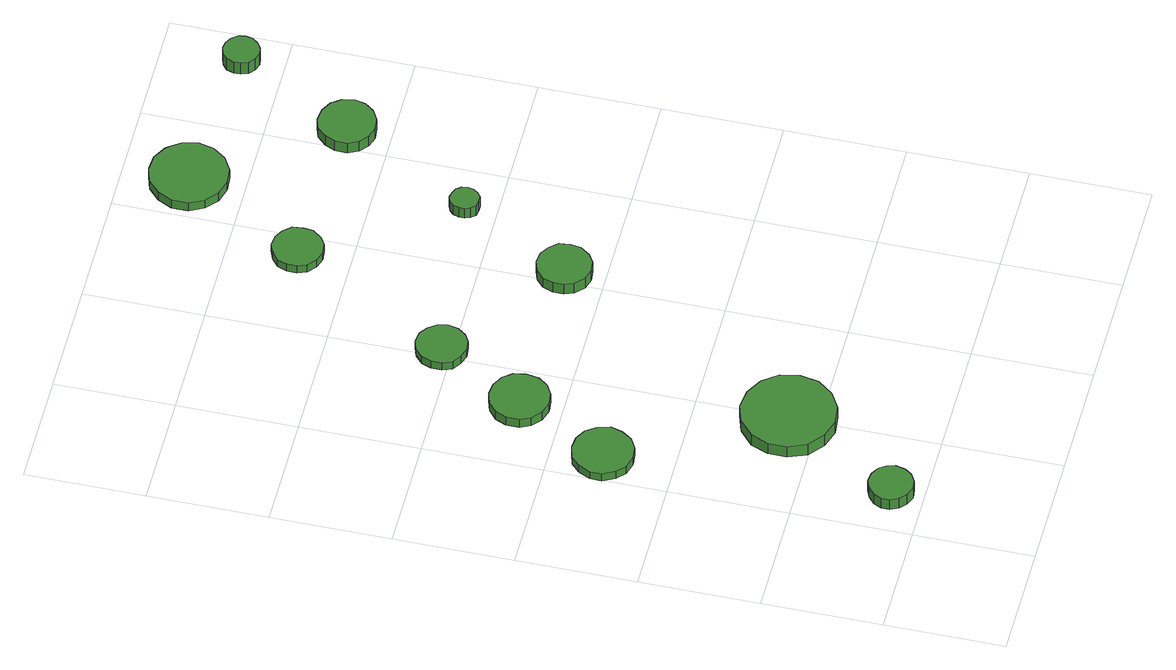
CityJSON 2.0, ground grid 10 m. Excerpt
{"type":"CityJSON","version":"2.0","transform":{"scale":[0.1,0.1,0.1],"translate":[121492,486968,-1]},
"CityObjects":{
"tree1":{"type":"SolitaryVegetationObject","attributes":{"function":"something"},"geometry":[{"type":"MultiSurface","lod":"1","boundaries":[[[0,1,2,3,4,5,6,7,8,9,10,11,12,13,14]],[[15,16,17,18,19,20,21,22,23,24,25,26,27,28,29]],[[0,29,28,1]],[[1,28,27,2]],[[2,27,26,3]],[[3,26,25,4]],[[4,25,24,5]],[[5,24,23,6]],[[6,23,22,7]],[[7,22,21,8]],[[8,21,20,9]],[[9,20,19,10]],[[10,19,18,11]],[[11,18,17,12]],[[12,17,16,13]],[[13,16,15,14]],[[14,15,29,0]]]}]},
"tree2":{"type":"SolitaryVegetationObject","attributes":{"function":"something"},"geometry":[{"type":"MultiSurface","lod":"1","boundaries":[[[30,31,32,33,34,35,36,37,38,39,40,41,42,43,44]],[[45,46,47,48,49,50,51,52,53,54,55,56,57,58,59]],[[30,59,58,31]],[[31,58,57,32]],[[32,57,56,33]],[[33,56,55,34]],[[34,55,54,35]],[[35,54,53,36]],[[36,53,52,37]],[[37,52,51,38]],[[38,51,50,39]],[[39,50,49,40]],[[40,49,48,41]],[[41,48,47,42]],[[42,47,46,43]],[[43,46,45,44]],[[44,45,59,30]]]}]},
"tree3":{"type":"SolitaryVegetationObject","attributes":{"function":"something"},"geometry":[{"type":"MultiSurface","lod":"1","boundaries":[[[60,61,62,63,64,65,66,67,68,69,70,71,72,73,74]],[[75,76,77,78,79,80,81,82,83,84,85,86,87,88,89]],[[60,89,88,61]],[[61,88,87,62]],[[62,87,86,63]],[[63,86,85,64]],[[64,85,84,65]],[[65,84,83,66]],[[66,83,82,67]],[[67,82,81,68]],[[68,81,80,69]],[[69,80,79,70]],[[70,79,78,71]],[[71,78,77,72]],[[72,77,76,73]],[[73,76,75,74]],[[74,75,89,60]]]}]},
"tree4":{"type":"SolitaryVegetationObject","attributes":{"function":"something"},"geometry":[{"type":"MultiSurface","lod":"1","boundaries":[[[90,91,92,93,94,95,96,97,98,99,100,101,102,103,104]],[[105,106,107,108,109,110,111,112,113,114,115,116,117,118,119]],[[90,119,118,91]],[[91,118,117,92]],[[92,117,116,93]],[[93,116,115,94]],[[94,115,114,95]],[[95,114,113,96]],[[96,113,112,97]],[[97,112,111,98]],[[98,111,110,99]],[[99,110,109,100]],[[100,109,108,101]],[[101,108,107,102]],[[102,107,106,103]],[[103,106,105,104]],[[104,105,119,90]]]}]},
"tree5":{"type":"SolitaryVegetationObject","attributes":{"function":"something"},"geometry":[{"type":"MultiSurface","lod":"1","boundaries":[[[120,121,122,123,124,125,126,127,128,129,130,131,132,133,134]],[[135,136,137,138,139,140,141,142,143,144,145,146,147,148,149]],[[120,149,148,121]],[[121,148,147,122]],[[122,147,146,123]],[[123,146,145,124]],[[124,145,144,125]],[[125,144,143,126]],[[126,143,142,127]],[[127,142,141,128]],[[128,141,140,129]],[[129,140,139,130]],[[130,139,138,131]],[[131,138,137,132]],[[132,137,136,133]],[[133,136,135,134]],[[134,135,149,120]]]}]},
"tree6":{"type":"SolitaryVegetationObject","attributes":{"function":"something"},"geometry":[{"type":"MultiSurface","lod":"1","boundaries":[[[150,151,152,153,154,155,156,157,158,159,160,161,162,163,164]],[[165,166,167,168,169,170,171,172,173,174,175,176,177,178,179]],[[150,179,178,151]],[[151,178,177,152]],[[152,177,176,153]],[[153,176,175,154]],[[154,175,174,155]],[[155,174,173,156]],[[156,173,172,157]],[[157,172,171,158]],[[158,171,170,159]],[[159,170,169,160]],[[160,169,168,161]],[[161,168,167,162]],[[162,167,166,163]],[[163,166,165,164]],[[164,165,179,150]]]}]},
"tree7":{"type":"SolitaryVegetationObject","attributes":{"function":"something"},"geometry":[{"type":"MultiSurface","lod":"1","boundaries":[[[180,181,182,183,184,185,186,187,188,189,190,191,192,193,194]],[[195,196,197,198,199,200,201,202,203,204,205,206,207,208,209]],[[180,209,208,181]],[[181,208,207,182]],[[182,207,206,183]],[[183,206,205,184]],[[184,205,204,185]],[[185,204,203,186]],[[186,203,202,187]],[[187,202,201,188]],[[188,201,200,189]],[[189,200,199,190]],[[190,199,198,191]],[[191,198,197,192]],[[192,197,196,193]],[[193,196,195,194]],[[194,195,209,180]]]}]},
"tree8":{"type":"SolitaryVegetationObject","attributes":{"function":"something"},"geometry":[{"type":"MultiSurface","lod":"1","boundaries":[[[210,211,212,213,214,215,216,217,218,219,220,221,222,223,224]],[[225,226,227,228,229,230,231,232,233,234,235,236,237,238,239]],[[210,239,238,211]],[[211,238,237,212]],[[212,237,236,213]],[[213,236,235,214]],[[214,235,234,215]],[[215,234,233,216]],[[216,233,232,217]],[[217,232,231,218]],[[218,231,230,219]],[[219,230,229,220]],[[220,229,228,221]],[[221,228,227,222]],[[222,227,226,223]],[[223,226,225,224]],[[224,225,239,210]]]}]},
"tree9":{"type":"SolitaryVegetationObject","attributes":{"function":"something"},"geometry":[{"type":"MultiSurface","lod":"1","boundaries":[[[240,241,242,243,244,245,246,247,248,249,250,251,252,253,254]],[[255,256,257,258,259,260,261,262,263,264,265,266,267,268,269]],[[240,269,268,241]],[[241,268,267,242]],[[242,267,266,243]],[[243,266,265,244]],[[244,265,264,245]],[[245,264,263,246]],[[246,263,262,247]],[[247,262,261,248]],[[248,261,260,249]],[[249,260,259,250]],[[250,259,258,251]],[[251,258,257,252]],[[252,257,256,253]],[[253,256,255,254]],[[254,255,269,240]]]}]},
"tree10":{"type":"SolitaryVegetationObject","attributes":{"function":"something"},"geometry":[{"type":"MultiSurface","lod":"1","boundaries":[[[270,271,272,273,274,275,276,277,278,279,280,281,282,283,284]],[[285,286,287,288,289,290,291,292,293,294,295,296,297,298,299]],[[270,299,298,271]],[[271,298,297,272]],[[272,297,296,273]],[[273,296,295,274]],[[274,295,294,275]],[[275,294,293,276]],[[276,293,292,277]],[[277,292,291,278]],[[278,291,290,279]],[[279,290,289,280]],[[280,289,288,281]],[[281,288,287,282]],[[282,287,286,283]],[[283,286,285,284]],[[284,285,299,270]]]}]},
"tree11":{"type":"SolitaryVegetationObject","attributes":{"function":"something"},"geometry":[{"type":"MultiSurface","lod":"1","boundaries":[[[300,301,302,303,304,305,306,307,308,309,310,311,312,313,314]],[[315,316,317,318,319,320,321,322,323,324,325,326,327,328,329]],[[300,329,328,301]],[[301,328,327,302]],[[302,327,326,303]],[[303,326,325,304]],[[304,325,324,305]],[[305,324,323,306]],[[306,323,322,307]],[[307,322,321,308]],[[308,321,320,309]],[[309,320,319,310]],[[310,319,318,311]],[[311,318,317,312]],[[312,317,316,313]],[[313,316,315,314]],[[314,315,329,300]]]}]}
},
"vertices":[
[60,28,17],[58,35,17],[54,41,17],[47,45,17],[39,46,17],[32,43,17],[26,38,17],[23,31,17],[23,24,17],[26,17,17],[32,12,17],[39,9,17],[47,10,17],[54,14,17],[58,20,17],[58,20,6],[54,14,6],[47,10,6],[39,9,6],[32,12,6],[26,17,6],[23,24,6],[23,31,6],[26,38,6],[32,43,6],[39,46,6],[47,45,6],[54,41,6],[58,35,6],[60,28,6],
[51,258,14],[48,268,14],[42,277,14],[33,282,14],[23,283,14],[12,280,14],[5,273,14],[0,263,14],[0,253,14],[5,243,14],[12,236,14],[23,233,14],[33,234,14],[42,239,14],[48,248,14],[48,248,6],[42,239,6],[33,234,6],[23,233,6],[12,236,6],[5,243,6],[0,253,6],[0,263,6],[5,273,6],[12,280,6],[23,283,6],[33,282,6],[42,277,6],[48,268,6],[51,258,6],
[136,124,18],[133,140,18],[123,153,18],[109,161,18],[93,163,18],[78,158,18],[65,147,18],[59,132,18],[59,116,18],[65,101,18],[78,90,18],[93,85,18],[109,87,18],[123,95,18],[133,108,18],[133,108,6],[123,95,6],[109,87,6],[93,85,6],[78,90,6],[65,101,6],[59,116,6],[59,132,6],[65,147,6],[78,158,6],[93,163,6],[109,161,6],[123,153,6],[133,140,6],[136,124,6],
[90,336,15],[88,346,15],[82,354,15],[73,359,15],[63,360,15],[53,357,15],[45,350,15],[41,341,15],[41,330,15],[45,321,15],[53,314,15],[63,311,15],[73,312,15],[82,317,15],[88,325,15],[88,325,6],[82,317,6],[73,312,6],[63,311,6],[53,314,6],[45,321,6],[41,330,6],[41,341,6],[45,350,6],[53,357,6],[63,360,6],[73,359,6],[82,354,6],[88,346,6],[90,336,6],
[128,409,14],[126,417,14],[121,424,14],[114,429,14],[105,430,14],[97,427,14],[90,421,14],[87,413,14],[87,404,14],[90,396,14],[97,391,14],[105,388,14],[114,389,14],[121,393,14],[126,400,14],[126,400,6],[121,393,6],[114,389,6],[105,388,6],[97,391,6],[90,396,6],[87,404,6],[87,413,6],[90,421,6],[97,427,6],[105,430,6],[114,429,6],[121,424,6],[126,417,6],[128,409,6],
[232,334,17],[231,343,17],[225,350,17],[217,355,17],[208,356,17],[199,353,17],[192,347,17],[189,338,17],[189,329,17],[192,321,17],[199,314,17],[208,311,17],[217,312,17],[225,317,17],[231,325,17],[231,325,6],[225,317,6],[217,312,6],[208,311,6],[199,314,6],[192,321,6],[189,329,6],[189,338,6],[192,347,6],[199,353,6],[208,356,6],[217,355,6],[225,350,6],[231,343,6],[232,334,6],
[203,544,14],[202,553,14],[196,560,14],[189,564,14],[180,565,14],[172,562,14],[165,556,14],[162,548,14],[162,540,14],[165,532,14],[172,526,14],[180,523,14],[189,524,14],[196,528,14],[202,536,14],[202,536,6],[196,528,6],[189,524,6],[180,523,6],[172,526,6],[165,532,6],[162,540,6],[162,548,6],[165,556,6],[172,562,6],[180,565,6],[189,564,6],[196,560,6],[202,553,6],[203,544,6],
[273,427,17],[272,432,17],[269,436,17],[265,438,17],[260,439,17],[255,437,17],[252,434,17],[250,429,17],[250,424,17],[252,420,17],[255,416,17],[260,415,17],[265,415,17],[269,418,17],[272,422,17],[272,422,6],[269,418,6],[265,415,6],[260,415,6],[255,416,6],[252,420,6],[250,424,6],[250,429,6],[252,434,6],[255,437,6],[260,439,6],[265,438,6],[269,436,6],[272,432,6],[273,427,6],
[272,646,15],[269,659,15],[261,670,15],[249,677,15],[236,678,15],[223,674,15],[213,665,15],[207,653,15],[207,639,15],[213,627,15],[223,618,15],[236,614,15],[249,615,15],[261,622,15],[269,633,15],[269,633,6],[261,622,6],[249,615,6],[236,614,6],[223,618,6],[213,627,6],[207,639,6],[207,653,6],[213,665,6],[223,674,6],[236,678,6],[249,677,6],[261,670,6],[269,659,6],[272,646,6],
[344,536,17],[342,546,17],[336,554,17],[327,559,17],[317,560,17],[308,557,17],[301,550,17],[297,541,17],[297,531,17],[301,522,17],[308,516,17],[317,513,17],[327,514,17],[336,519,17],[342,527,17],[342,527,6],[336,519,6],[327,514,6],[317,513,6],[308,516,6],[301,522,6],[297,531,6],[297,541,6],[301,550,6],[308,557,6],[317,560,6],[327,559,6],[336,554,6],[342,546,6],[344,536,6],
[387,635,21],[386,641,21],[382,646,21],[377,649,21],[371,650,21],[365,648,21],[360,644,21],[358,638,21],[358,632,21],[360,626,21],[365,622,21],[371,620,21],[377,621,21],[382,624,21],[386,629,21],[386,629,8],[382,624,8],[377,621,8],[371,620,8],[365,622,8],[360,626,8],[358,632,8],[358,638,8],[360,644,8],[365,648,8],[371,650,8],[377,649,8],[382,646,8],[386,641,8],[387,635,8]
]}
